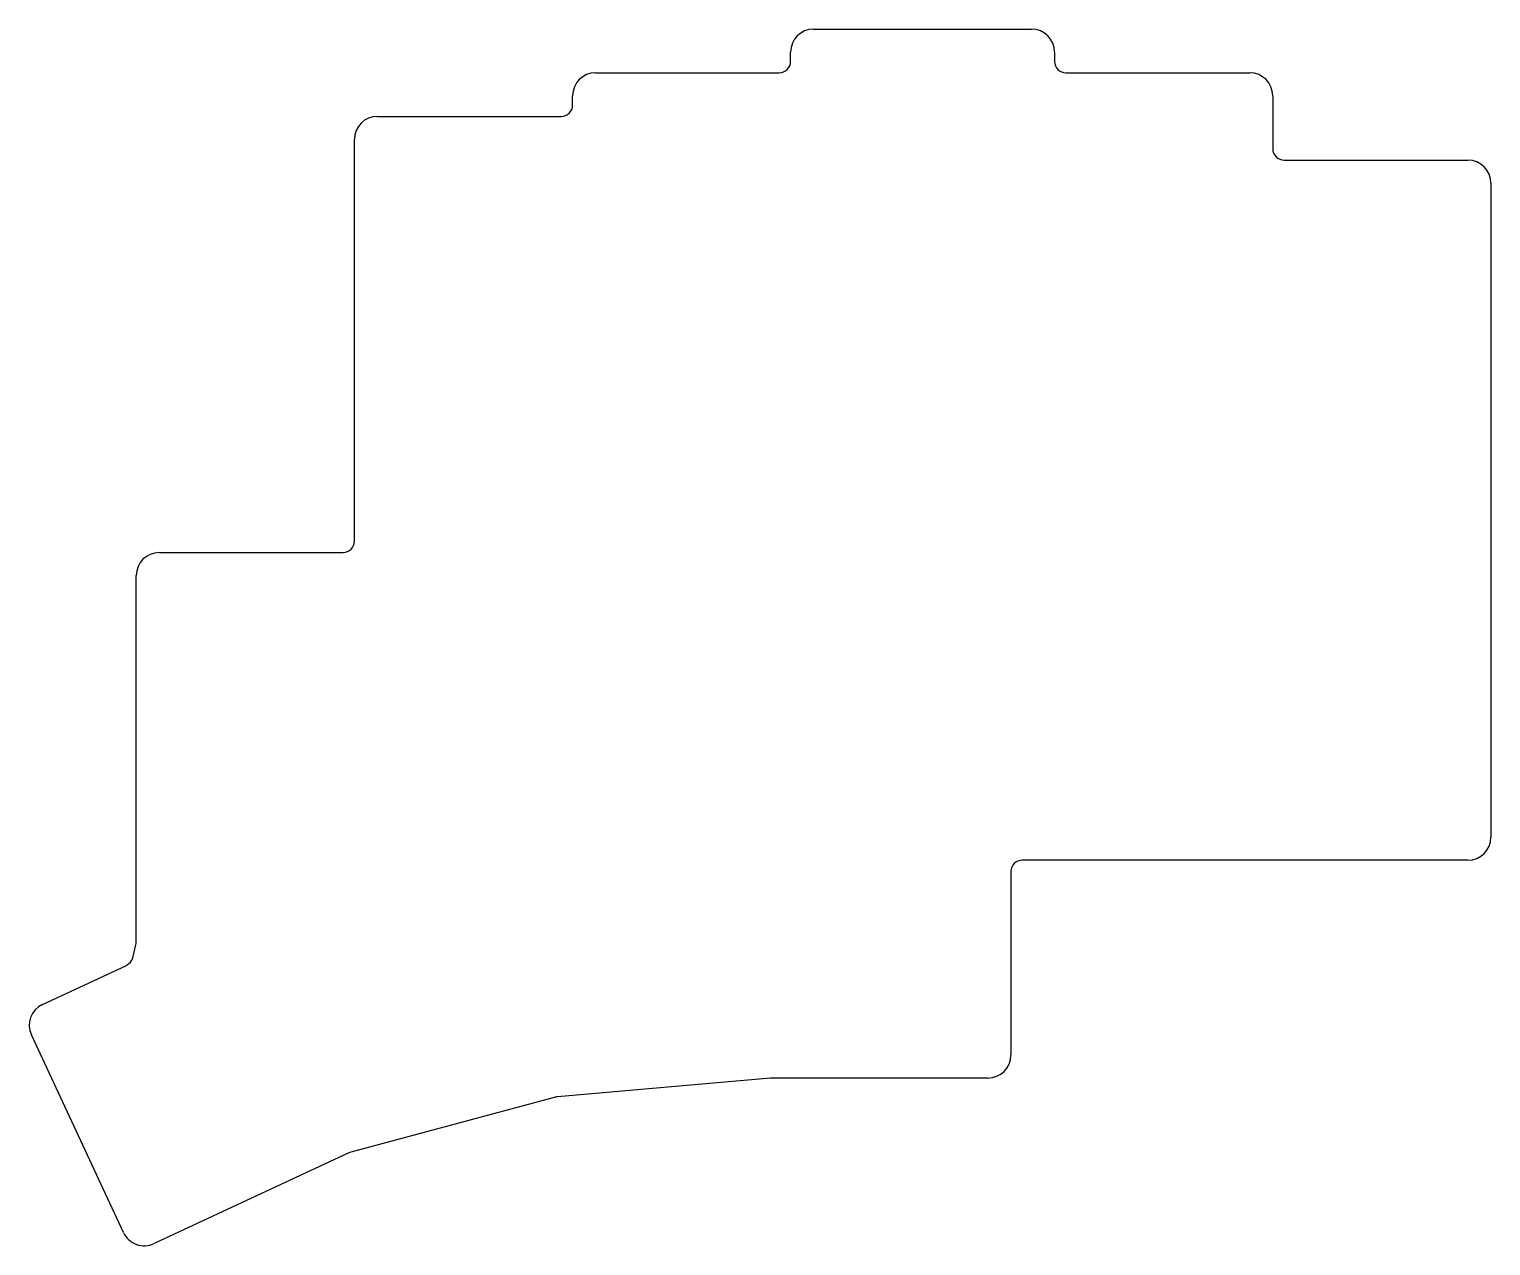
# Model space of a CAD drawing. Header units: millimetres. Extents: x 216 to 344, y -195 to -89.
import ezdxf

# ---------------------------------------------------------------- set-up
doc = ezdxf.new("R2010")
doc.units = ezdxf.units.MM

msp = doc.modelspace()

# ---------------------------------------------------------------- linework, layer by layer
for p, q in [((284.77, -88.94), (303.82, -88.94)), ((282.77, -91.75), (282.77, -90.94)), ((305.82, -90.94), (305.82, -91.75)), ((265.73, -92.75), (281.77, -92.75)), ((306.82, -92.75), (322.88, -92.75)), ((263.73, -95.56), (263.73, -94.75)), ((324.88, -94.75), (324.88, -99.38)), ((246.68, -96.56), (262.73, -96.56)), ((244.68, -133.66), (244.68, -98.56)), ((325.88, -100.38), (341.93, -100.38)), ((343.93, -102.38), (343.93, -159.53)), ((227.62, -134.66), (243.68, -134.66)), ((225.62, -168.68), (225.62, -136.66)), ((341.93, -161.53), (303.01, -161.53)), ((302.01, -162.53), (302.01, -178.57)), ((225.31, -170.05), (225.59, -168.92)), ((217.43, -174.14), (224.76, -170.72)), ((224.51, -194.06), (216.46, -176.8)), ((281.01, -180.58), (262.42, -182.2)), ((300.01, -180.57), (281.1, -180.57)), ((262.25, -182.24), (244.36, -187.03)), ((244.19, -187.09), (227.17, -195.03))]:
    msp.add_line(p, q)
for centre, radius, start, end in [((284.77, -90.94), 2, 90, 180), ((303.82, -90.94), 2, 360, 90), ((281.77, -91.75), 1, 270, 0), ((306.82, -91.75), 1, 180, 270), ((265.73, -94.75), 2, 450, 180), ((322.88, -94.75), 2, 360, 90), ((262.73, -95.56), 1, 270, 0), ((246.68, -98.56), 2, 90, 180), ((325.88, -99.38), 1, 180, 270), ((341.93, -102.38), 2, 360, 90), ((243.68, -133.66), 1, 270, 0), ((227.62, -136.66), 2, 90, 180), ((341.93, -159.53), 2, 270, 0), ((303.01, -162.53), 1, 90, 180), ((224.62, -168.68), 1, 345.9107, 0), ((224.34, -169.81), 1, 295, 345.9107), ((218.27, -175.95), 2, 115, 205), ((300.01, -178.57), 2, 270, 0), ((281.1, -181.57), 1, 90, 95), ((262.51, -183.2), 1, 95, 105), ((244.62, -188), 1, 105, 115), ((226.32, -193.22), 2, 205, 295)]:
    msp.add_arc(centre, radius, start, end)

doc.saveas('drawing.dxf')
